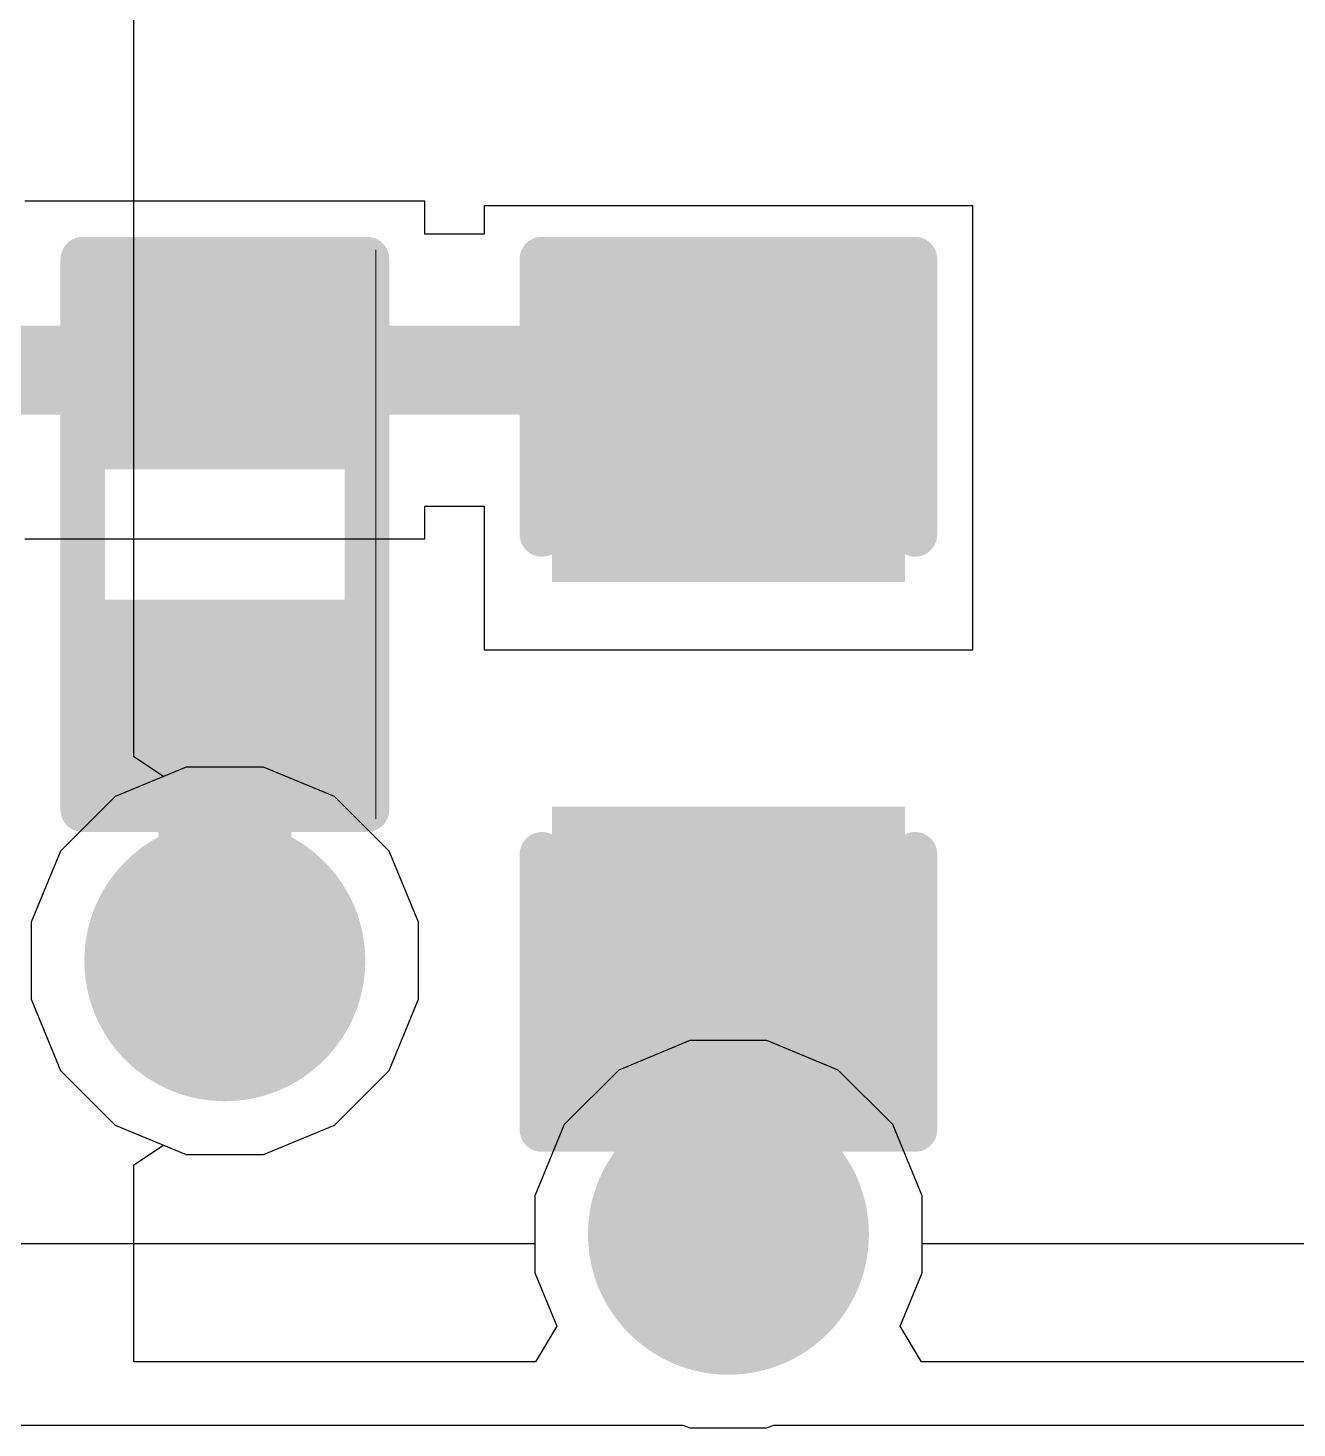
# Model space of a CAD drawing. Header units: inches. Extents: x -5 to 5328, y -4 to 5281.
# Drawn here: x 61.782 to 65.41, y 21.32 to 25.324 of the extents above; entities that cross this region are included whole.
import ezdxf

# ---------------------------------------------------------------- set-up
doc = ezdxf.new("R2010")
doc.units = ezdxf.units.IN
for name, color, linetype in [('Bottom Layer', 5, 'Continuous'), ('Bottom Solder', 6, 'Continuous'), ('Drill Drawing', 1, 'Continuous'), ('Layer 1', 16, 'Continuous'), ('Layer 2', 76, 'Continuous'), ('Top Layer', 1, 'Continuous'), ('Top Overlay', 2, 'Continuous'), ('Top Paste', 8, 'Continuous'), ('Top Solder', 216, 'Continuous'), ('Via Holes', 16, 'Continuous')]:
    doc.layers.add(name, color=color, linetype=linetype)

# ---------------------------------------------------------------- blocks, each defined once
blk = doc.blocks.new('R___0402_25')
at = {"layer": 'Top Layer'}
for points in [[(-0.6985, -0.3175), (-0.6985, 0.3175), (-0.2413, 0.3175), (-0.2413, -0.3175)], [(0.2413, -0.3175), (0.2413, 0.3175), (0.6985, 0.3175), (0.6985, -0.3175)]]:
    blk.add_hatch(color=1, dxfattribs=at).paths.add_polyline_path(points)
at = {"layer": 'Top Paste'}
for points in [[(-0.6985, -0.3175), (-0.6985, 0.3175), (-0.2413, 0.3175), (-0.2413, -0.3175)], [(0.2413, -0.3175), (0.2413, 0.3175), (0.6985, 0.3175), (0.6985, -0.3175)]]:
    blk.add_hatch(color=8, dxfattribs=at).paths.add_polyline_path(points)
at = {"layer": 'Top Solder'}
for points in [[(-0.7535, -0.3725), (-0.7535, 0.3725), (-0.1863, 0.3725), (-0.1863, -0.3725)], [(0.1863, -0.3725), (0.1863, 0.3725), (0.7535, 0.3725), (0.7535, -0.3725)]]:
    blk.add_hatch(color=216, dxfattribs=at).paths.add_polyline_path(points)
at = {"layer": 'Top Overlay'}
for points in [[(-0.7874, 0.4064, 0.127, 0.127, 0), (-0.7874, -0.4064, 0.127, 0.127, 0)], [(-0.7874, 0.4064, 0.127, 0.127, 0), (0.7874, 0.4064, 0.127, 0.127, 0)], [(0.7874, 0.4064, 0.127, 0.127, 0), (0.7874, -0.4064, 0.127, 0.127, 0)], [(-0.7874, -0.4064, 0.127, 0.127, 0), (0.7874, -0.4064, 0.127, 0.127, 0)], [(-0.8128, -0.4318, 0.00323, 0.00323, 0), (0.8128, -0.4318, 0.00323, 0.00323, 0)]]:
    blk.add_lwpolyline(points, format="xyseb", dxfattribs=at)
for points in [[(-0.8191, 0.4064, 0.0635, 0.0635, 1), (-0.7556, 0.4064, 0.0635, 0.0635, 1)], [(-0.8191, 0.4064, 0.0635, 0.0635, 1), (-0.7556, 0.4064, 0.0635, 0.0635, 1)], [(0.7556, 0.4064, 0.0635, 0.0635, 1), (0.8191, 0.4064, 0.0635, 0.0635, 1)], [(0.7556, 0.4064, 0.0635, 0.0635, 1), (0.8191, 0.4064, 0.0635, 0.0635, 1)], [(-0.8191, -0.4064, 0.0635, 0.0635, 1), (-0.7556, -0.4064, 0.0635, 0.0635, 1)], [(-0.8191, -0.4064, 0.0635, 0.0635, 1), (-0.7556, -0.4064, 0.0635, 0.0635, 1)], [(0.7556, -0.4064, 0.0635, 0.0635, 1), (0.8191, -0.4064, 0.0635, 0.0635, 1)], [(0.7556, -0.4064, 0.0635, 0.0635, 1), (0.8191, -0.4064, 0.0635, 0.0635, 1)], [(-0.8136, -0.4318, 0.00161, 0.00161, 1), (-0.812, -0.4318, 0.00161, 0.00161, 1)], [(0.812, -0.4318, 0.00161, 0.00161, 1), (0.8136, -0.4318, 0.00161, 0.00161, 1)]]:
    blk.add_lwpolyline(points, format="xyseb", close=True, dxfattribs=at)
blk = doc.blocks.new('C___0603_153')
at = {"layer": 'Top Layer'}
for points in [[(-0.381, 0.4445), (-0.381, -0.4445), (-1.143, -0.4445), (-1.143, 0.4445)], [(1.143, 0.4445), (1.143, -0.4445), (0.381, -0.4445), (0.381, 0.4445)]]:
    blk.add_hatch(color=1, dxfattribs=at).paths.add_polyline_path(points)
at = {"layer": 'Top Paste'}
for points in [[(-0.381, 0.4445), (-0.381, -0.4445), (-1.143, -0.4445), (-1.143, 0.4445)], [(1.143, 0.4445), (1.143, -0.4445), (0.381, -0.4445), (0.381, 0.4445)]]:
    blk.add_hatch(color=8, dxfattribs=at).paths.add_polyline_path(points)
at = {"layer": 'Top Solder'}
for points in [[(-0.321, 0.5045), (-0.321, -0.5045), (-1.203, -0.5045), (-1.203, 0.5045)], [(1.203, 0.5045), (1.203, -0.5045), (0.321, -0.5045), (0.321, 0.5045)]]:
    blk.add_hatch(color=216, dxfattribs=at).paths.add_polyline_path(points)
at = {"layer": 'Top Overlay'}
for points in [[(-1.2446, 0.5334, 0.127, 0.127, 0), (-1.2446, -0.5334, 0.127, 0.127, 0)], [(-1.2446, 0.5334, 0.127, 0.127, 0), (-0.4572, 0.5334, 0.127, 0.127, 0)], [(0.4572, 0.5334, 0.127, 0.127, 0), (1.2446, 0.5334, 0.127, 0.127, 0)], [(1.2446, 0.5334, 0.127, 0.127, 0), (1.2446, -0.5334, 0.127, 0.127, 0)], [(-1.2446, -0.5334, 0.127, 0.127, 0), (-0.4572, -0.5334, 0.127, 0.127, 0)], [(0.4572, -0.5334, 0.127, 0.127, 0), (1.2446, -0.5334, 0.127, 0.127, 0)]]:
    blk.add_lwpolyline(points, format="xyseb", dxfattribs=at)
for points in [[(-1.2764, 0.5334, 0.0635, 0.0635, 1), (-1.2128, 0.5334, 0.0635, 0.0635, 1)], [(-1.2764, 0.5334, 0.0635, 0.0635, 1), (-1.2128, 0.5334, 0.0635, 0.0635, 1)], [(-0.4889, 0.5334, 0.0635, 0.0635, 1), (-0.4254, 0.5334, 0.0635, 0.0635, 1)], [(0.4254, 0.5334, 0.0635, 0.0635, 1), (0.4889, 0.5334, 0.0635, 0.0635, 1)], [(1.2128, 0.5334, 0.0635, 0.0635, 1), (1.2764, 0.5334, 0.0635, 0.0635, 1)], [(1.2128, 0.5334, 0.0635, 0.0635, 1), (1.2764, 0.5334, 0.0635, 0.0635, 1)], [(-1.2764, -0.5334, 0.0635, 0.0635, 1), (-1.2128, -0.5334, 0.0635, 0.0635, 1)], [(-1.2764, -0.5334, 0.0635, 0.0635, 1), (-1.2128, -0.5334, 0.0635, 0.0635, 1)], [(-0.4889, -0.5334, 0.0635, 0.0635, 1), (-0.4254, -0.5334, 0.0635, 0.0635, 1)], [(0.4254, -0.5334, 0.0635, 0.0635, 1), (0.4889, -0.5334, 0.0635, 0.0635, 1)], [(1.2128, -0.5334, 0.0635, 0.0635, 1), (1.2764, -0.5334, 0.0635, 0.0635, 1)], [(1.2128, -0.5334, 0.0635, 0.0635, 1), (1.2764, -0.5334, 0.0635, 0.0635, 1)]]:
    blk.add_lwpolyline(points, format="xyseb", close=True, dxfattribs=at)

msp = doc.modelspace()

# ---------------------------------------------------------------- hatches: boundary and pattern name
at = {"layer": 'Bottom Layer'}
h = msp.add_hatch(color=5, dxfattribs=at)
edge = h.paths.add_edge_path()
edge.add_arc((62.345, 22.6563), 0.3, 0, 360)
h = msp.add_hatch(color=5, dxfattribs=at)
edge = h.paths.add_edge_path()
edge.add_arc((63.7849, 21.8743), 0.3, 0, 360)
at = {"layer": 'Bottom Solder'}
h = msp.add_hatch(color=6, dxfattribs=at)
edge = h.paths.add_edge_path()
edge.add_arc((62.345, 22.6563), 0.4016, 0, 360)
h = msp.add_hatch(color=6, dxfattribs=at)
edge = h.paths.add_edge_path()
edge.add_arc((63.7849, 21.8743), 0.4016, 0, 360)
at = {"layer": 'Layer 1'}
h = msp.add_hatch(color=16, dxfattribs=at)
edge = h.paths.add_edge_path()
edge.add_arc((62.345, 22.6563), 0.3, 0, 360)
h = msp.add_hatch(color=16, dxfattribs=at)
edge = h.paths.add_edge_path()
edge.add_arc((63.7849, 21.8743), 0.3, 0, 360)
at = {"layer": 'Layer 2'}
h = msp.add_hatch(color=76, dxfattribs=at)
edge = h.paths.add_edge_path()
edge.add_arc((62.345, 22.6563), 0.3, 0, 360)
h = msp.add_hatch(color=76, dxfattribs=at)
edge = h.paths.add_edge_path()
edge.add_arc((63.7849, 21.8743), 0.3, 0, 360)
at = {"layer": 'Top Layer'}
h = msp.add_hatch(color=1, dxfattribs=at)
edge = h.paths.add_edge_path()
edge.add_arc((62.345, 22.6563), 0.3, 0, 360)
h = msp.add_hatch(color=1, dxfattribs=at)
edge = h.paths.add_edge_path()
edge.add_arc((63.7849, 21.8743), 0.3, 0, 360)
at = {"layer": 'Top Solder'}
h = msp.add_hatch(color=216, dxfattribs=at)
edge = h.paths.add_edge_path()
edge.add_arc((62.345, 22.6563), 0.4016, 0, 360)
h = msp.add_hatch(color=216, dxfattribs=at)
edge = h.paths.add_edge_path()
edge.add_arc((63.7849, 21.8743), 0.4016, 0, 360)
at = {"layer": 'Via Holes'}
h = msp.add_hatch(color=7, dxfattribs=at)
edge = h.paths.add_edge_path()
edge.add_arc((62.345, 22.6563), 0.15, 0, 360)
h = msp.add_hatch(color=7, dxfattribs=at)
edge = h.paths.add_edge_path()
edge.add_arc((63.7849, 21.8743), 0.15, 0, 360)

# ---------------------------------------------------------------- linework, layer by layer
at = {"layer": 'Bottom Layer'}
for p, q in [((62.2348, 23.2103), (62.0312, 23.1259)), ((62.4552, 23.2103), (62.2348, 23.2103)), ((62.6588, 23.1259), (62.4552, 23.2103)), ((62.0312, 23.1259), (61.8754, 22.9701)), ((62.8147, 22.9701), (62.6588, 23.1259)), ((61.8754, 22.9701), (61.791, 22.7665)), ((62.899, 22.7665), (62.8147, 22.9701)), ((61.791, 22.7665), (61.791, 22.5461)), ((62.899, 22.5461), (62.899, 22.7665)), ((61.791, 22.5461), (61.8754, 22.3425)), ((62.8147, 22.3425), (62.899, 22.5461)), ((63.6747, 22.4283), (63.4711, 22.3439)), ((63.8951, 22.4283), (63.6747, 22.4283)), ((64.0987, 22.3439), (63.8951, 22.4283)), ((61.8754, 22.3425), (62.0312, 22.1866)), ((62.6588, 22.1866), (62.8147, 22.3425)), ((63.4711, 22.3439), (63.3152, 22.1881)), ((64.2546, 22.1881), (64.0987, 22.3439)), ((62.0312, 22.1866), (62.2348, 22.1023)), ((62.4552, 22.1023), (62.6588, 22.1866)), ((63.3152, 22.1881), (63.2309, 21.9845)), ((64.3389, 21.9845), (64.2546, 22.1881)), ((62.2348, 22.1023), (62.4552, 22.1023)), ((63.2309, 21.9845), (63.2309, 21.8465)), ((64.3389, 21.8465), (64.3389, 21.9845)), ((63.2309, 21.8465), (48.836, 21.8465)), ((67.4544, 21.8465), (64.3389, 21.8465)), ((48.836, 21.3286), (63.6547, 21.3286)), ((63.6547, 21.3286), (63.6747, 21.3203)), ((63.6747, 21.3203), (63.8951, 21.3203)), ((63.8951, 21.3203), (63.9151, 21.3286)), ((63.9151, 21.3286), (67.4544, 21.3286))]:
    msp.add_line(p, q, dxfattribs=at)
at = {"layer": 'Drill Drawing'}
for points in [[(62.218, 22.7833, 0.0508, 0.0508, 0), (62.345, 22.9103, 0.0508, 0.0508, 0)], [(62.345, 22.9103, 0.0508, 0.0508, 0), (62.472, 22.7833, 0.0508, 0.0508, 0)], [(62.2688, 22.7325, 0.0508, 0.0508, 0), (62.345, 22.8087, 0.0508, 0.0508, 0)], [(62.345, 22.8087, 0.0508, 0.0508, 0), (62.4212, 22.7325, 0.0508, 0.0508, 0)], [(62.091, 22.7833, 0.0508, 0.0508, 0), (62.218, 22.6563, 0.0508, 0.0508, 0)], [(62.091, 22.7833, 0.0508, 0.0508, 0), (62.218, 22.7833, 0.0508, 0.0508, 0)], [(62.472, 22.7833, 0.0508, 0.0508, 0), (62.599, 22.7833, 0.0508, 0.0508, 0)], [(62.472, 22.6563, 0.0508, 0.0508, 0), (62.599, 22.7833, 0.0508, 0.0508, 0)], [(62.1926, 22.7325, 0.0508, 0.0508, 0), (62.2688, 22.6563, 0.0508, 0.0508, 0)], [(62.1926, 22.7325, 0.0508, 0.0508, 0), (62.2688, 22.7325, 0.0508, 0.0508, 0)], [(62.4212, 22.7325, 0.0508, 0.0508, 0), (62.4974, 22.7325, 0.0508, 0.0508, 0)], [(62.4212, 22.6563, 0.0508, 0.0508, 0), (62.4974, 22.7325, 0.0508, 0.0508, 0)], [(62.091, 22.5293, 0.0508, 0.0508, 0), (62.218, 22.6563, 0.0508, 0.0508, 0)], [(62.1926, 22.5801, 0.0508, 0.0508, 0), (62.2688, 22.6563, 0.0508, 0.0508, 0)], [(62.4212, 22.6563, 0.0508, 0.0508, 0), (62.4974, 22.5801, 0.0508, 0.0508, 0)], [(62.472, 22.6563, 0.0508, 0.0508, 0), (62.599, 22.5293, 0.0508, 0.0508, 0)], [(62.1926, 22.5801, 0.0508, 0.0508, 0), (62.2688, 22.5801, 0.0508, 0.0508, 0)], [(62.2688, 22.5801, 0.0508, 0.0508, 0), (62.345, 22.5039, 0.0508, 0.0508, 0)], [(62.345, 22.5039, 0.0508, 0.0508, 0), (62.4212, 22.5801, 0.0508, 0.0508, 0)], [(62.4212, 22.5801, 0.0508, 0.0508, 0), (62.4974, 22.5801, 0.0508, 0.0508, 0)], [(62.091, 22.5293, 0.0508, 0.0508, 0), (62.218, 22.5293, 0.0508, 0.0508, 0)], [(62.218, 22.5293, 0.0508, 0.0508, 0), (62.345, 22.4023, 0.0508, 0.0508, 0)], [(62.345, 22.4023, 0.0508, 0.0508, 0), (62.472, 22.5293, 0.0508, 0.0508, 0)], [(62.472, 22.5293, 0.0508, 0.0508, 0), (62.599, 22.5293, 0.0508, 0.0508, 0)], [(63.6579, 22.0013, 0.0508, 0.0508, 0), (63.7849, 22.1283, 0.0508, 0.0508, 0)], [(63.7849, 22.1283, 0.0508, 0.0508, 0), (63.9119, 22.0013, 0.0508, 0.0508, 0)], [(63.5309, 22.0013, 0.0508, 0.0508, 0), (63.6579, 21.8743, 0.0508, 0.0508, 0)], [(63.5309, 22.0013, 0.0508, 0.0508, 0), (63.6579, 22.0013, 0.0508, 0.0508, 0)], [(63.7087, 21.9505, 0.0508, 0.0508, 0), (63.7849, 22.0267, 0.0508, 0.0508, 0)], [(63.7849, 22.0267, 0.0508, 0.0508, 0), (63.8611, 21.9505, 0.0508, 0.0508, 0)], [(63.9119, 22.0013, 0.0508, 0.0508, 0), (64.0389, 22.0013, 0.0508, 0.0508, 0)], [(63.9119, 21.8743, 0.0508, 0.0508, 0), (64.0389, 22.0013, 0.0508, 0.0508, 0)], [(63.6325, 21.9505, 0.0508, 0.0508, 0), (63.7087, 21.8743, 0.0508, 0.0508, 0)], [(63.6325, 21.9505, 0.0508, 0.0508, 0), (63.7087, 21.9505, 0.0508, 0.0508, 0)], [(63.8611, 21.9505, 0.0508, 0.0508, 0), (63.9373, 21.9505, 0.0508, 0.0508, 0)], [(63.8611, 21.8743, 0.0508, 0.0508, 0), (63.9373, 21.9505, 0.0508, 0.0508, 0)], [(63.5309, 21.7473, 0.0508, 0.0508, 0), (63.6579, 21.8743, 0.0508, 0.0508, 0)], [(63.6325, 21.7981, 0.0508, 0.0508, 0), (63.7087, 21.8743, 0.0508, 0.0508, 0)], [(63.8611, 21.8743, 0.0508, 0.0508, 0), (63.9373, 21.7981, 0.0508, 0.0508, 0)], [(63.9119, 21.8743, 0.0508, 0.0508, 0), (64.0389, 21.7473, 0.0508, 0.0508, 0)], [(63.6325, 21.7981, 0.0508, 0.0508, 0), (63.7087, 21.7981, 0.0508, 0.0508, 0)], [(63.7087, 21.7981, 0.0508, 0.0508, 0), (63.7849, 21.7219, 0.0508, 0.0508, 0)], [(63.7849, 21.7219, 0.0508, 0.0508, 0), (63.8611, 21.7981, 0.0508, 0.0508, 0)], [(63.8611, 21.7981, 0.0508, 0.0508, 0), (63.9373, 21.7981, 0.0508, 0.0508, 0)], [(63.5309, 21.7473, 0.0508, 0.0508, 0), (63.6579, 21.7473, 0.0508, 0.0508, 0)], [(63.6579, 21.7473, 0.0508, 0.0508, 0), (63.7849, 21.6203, 0.0508, 0.0508, 0)], [(63.7849, 21.6203, 0.0508, 0.0508, 0), (63.9119, 21.7473, 0.0508, 0.0508, 0)], [(63.9119, 21.7473, 0.0508, 0.0508, 0), (64.0389, 21.7473, 0.0508, 0.0508, 0)]]:
    msp.add_lwpolyline(points, format="xyseb", dxfattribs=at)
for points in [[(62.3323, 22.9103, 0.0254, 0.0254, 1), (62.3577, 22.9103, 0.0254, 0.0254, 1)], [(62.3323, 22.9103, 0.0254, 0.0254, 1), (62.3577, 22.9103, 0.0254, 0.0254, 1)], [(62.3323, 22.8087, 0.0254, 0.0254, 1), (62.3577, 22.8087, 0.0254, 0.0254, 1)], [(62.3323, 22.8087, 0.0254, 0.0254, 1), (62.3577, 22.8087, 0.0254, 0.0254, 1)], [(62.0783, 22.7833, 0.0254, 0.0254, 1), (62.1037, 22.7833, 0.0254, 0.0254, 1)], [(62.0783, 22.7833, 0.0254, 0.0254, 1), (62.1037, 22.7833, 0.0254, 0.0254, 1)], [(62.2053, 22.7833, 0.0254, 0.0254, 1), (62.2307, 22.7833, 0.0254, 0.0254, 1)], [(62.2053, 22.7833, 0.0254, 0.0254, 1), (62.2307, 22.7833, 0.0254, 0.0254, 1)], [(62.4593, 22.7833, 0.0254, 0.0254, 1), (62.4847, 22.7833, 0.0254, 0.0254, 1)], [(62.4593, 22.7833, 0.0254, 0.0254, 1), (62.4847, 22.7833, 0.0254, 0.0254, 1)], [(62.5863, 22.7833, 0.0254, 0.0254, 1), (62.6117, 22.7833, 0.0254, 0.0254, 1)], [(62.5863, 22.7833, 0.0254, 0.0254, 1), (62.6117, 22.7833, 0.0254, 0.0254, 1)], [(62.1799, 22.7325, 0.0254, 0.0254, 1), (62.2053, 22.7325, 0.0254, 0.0254, 1)], [(62.1799, 22.7325, 0.0254, 0.0254, 1), (62.2053, 22.7325, 0.0254, 0.0254, 1)], [(62.2561, 22.7325, 0.0254, 0.0254, 1), (62.2815, 22.7325, 0.0254, 0.0254, 1)], [(62.2561, 22.7325, 0.0254, 0.0254, 1), (62.2815, 22.7325, 0.0254, 0.0254, 1)], [(62.4085, 22.7325, 0.0254, 0.0254, 1), (62.4339, 22.7325, 0.0254, 0.0254, 1)], [(62.4085, 22.7325, 0.0254, 0.0254, 1), (62.4339, 22.7325, 0.0254, 0.0254, 1)], [(62.4847, 22.7325, 0.0254, 0.0254, 1), (62.5101, 22.7325, 0.0254, 0.0254, 1)], [(62.4847, 22.7325, 0.0254, 0.0254, 1), (62.5101, 22.7325, 0.0254, 0.0254, 1)], [(62.2053, 22.6563, 0.0254, 0.0254, 1), (62.2307, 22.6563, 0.0254, 0.0254, 1)], [(62.2053, 22.6563, 0.0254, 0.0254, 1), (62.2307, 22.6563, 0.0254, 0.0254, 1)], [(62.2561, 22.6563, 0.0254, 0.0254, 1), (62.2815, 22.6563, 0.0254, 0.0254, 1)], [(62.2561, 22.6563, 0.0254, 0.0254, 1), (62.2815, 22.6563, 0.0254, 0.0254, 1)], [(62.4085, 22.6563, 0.0254, 0.0254, 1), (62.4339, 22.6563, 0.0254, 0.0254, 1)], [(62.4085, 22.6563, 0.0254, 0.0254, 1), (62.4339, 22.6563, 0.0254, 0.0254, 1)], [(62.4593, 22.6563, 0.0254, 0.0254, 1), (62.4847, 22.6563, 0.0254, 0.0254, 1)], [(62.4593, 22.6563, 0.0254, 0.0254, 1), (62.4847, 22.6563, 0.0254, 0.0254, 1)], [(62.1799, 22.5801, 0.0254, 0.0254, 1), (62.2053, 22.5801, 0.0254, 0.0254, 1)], [(62.1799, 22.5801, 0.0254, 0.0254, 1), (62.2053, 22.5801, 0.0254, 0.0254, 1)], [(62.2561, 22.5801, 0.0254, 0.0254, 1), (62.2815, 22.5801, 0.0254, 0.0254, 1)], [(62.2561, 22.5801, 0.0254, 0.0254, 1), (62.2815, 22.5801, 0.0254, 0.0254, 1)], [(62.4085, 22.5801, 0.0254, 0.0254, 1), (62.4339, 22.5801, 0.0254, 0.0254, 1)], [(62.4085, 22.5801, 0.0254, 0.0254, 1), (62.4339, 22.5801, 0.0254, 0.0254, 1)], [(62.4847, 22.5801, 0.0254, 0.0254, 1), (62.5101, 22.5801, 0.0254, 0.0254, 1)], [(62.4847, 22.5801, 0.0254, 0.0254, 1), (62.5101, 22.5801, 0.0254, 0.0254, 1)], [(62.0783, 22.5293, 0.0254, 0.0254, 1), (62.1037, 22.5293, 0.0254, 0.0254, 1)], [(62.0783, 22.5293, 0.0254, 0.0254, 1), (62.1037, 22.5293, 0.0254, 0.0254, 1)], [(62.2053, 22.5293, 0.0254, 0.0254, 1), (62.2307, 22.5293, 0.0254, 0.0254, 1)], [(62.2053, 22.5293, 0.0254, 0.0254, 1), (62.2307, 22.5293, 0.0254, 0.0254, 1)], [(62.4593, 22.5293, 0.0254, 0.0254, 1), (62.4847, 22.5293, 0.0254, 0.0254, 1)], [(62.4593, 22.5293, 0.0254, 0.0254, 1), (62.4847, 22.5293, 0.0254, 0.0254, 1)], [(62.5863, 22.5293, 0.0254, 0.0254, 1), (62.6117, 22.5293, 0.0254, 0.0254, 1)], [(62.5863, 22.5293, 0.0254, 0.0254, 1), (62.6117, 22.5293, 0.0254, 0.0254, 1)], [(62.3323, 22.5039, 0.0254, 0.0254, 1), (62.3577, 22.5039, 0.0254, 0.0254, 1)], [(62.3323, 22.5039, 0.0254, 0.0254, 1), (62.3577, 22.5039, 0.0254, 0.0254, 1)], [(62.3323, 22.4023, 0.0254, 0.0254, 1), (62.3577, 22.4023, 0.0254, 0.0254, 1)], [(62.3323, 22.4023, 0.0254, 0.0254, 1), (62.3577, 22.4023, 0.0254, 0.0254, 1)], [(63.7722, 22.1283, 0.0254, 0.0254, 1), (63.7976, 22.1283, 0.0254, 0.0254, 1)], [(63.7722, 22.1283, 0.0254, 0.0254, 1), (63.7976, 22.1283, 0.0254, 0.0254, 1)], [(63.5182, 22.0013, 0.0254, 0.0254, 1), (63.5436, 22.0013, 0.0254, 0.0254, 1)], [(63.5182, 22.0013, 0.0254, 0.0254, 1), (63.5436, 22.0013, 0.0254, 0.0254, 1)], [(63.6452, 22.0013, 0.0254, 0.0254, 1), (63.6706, 22.0013, 0.0254, 0.0254, 1)], [(63.6452, 22.0013, 0.0254, 0.0254, 1), (63.6706, 22.0013, 0.0254, 0.0254, 1)], [(63.7722, 22.0267, 0.0254, 0.0254, 1), (63.7976, 22.0267, 0.0254, 0.0254, 1)], [(63.7722, 22.0267, 0.0254, 0.0254, 1), (63.7976, 22.0267, 0.0254, 0.0254, 1)], [(63.8992, 22.0013, 0.0254, 0.0254, 1), (63.9246, 22.0013, 0.0254, 0.0254, 1)], [(63.8992, 22.0013, 0.0254, 0.0254, 1), (63.9246, 22.0013, 0.0254, 0.0254, 1)], [(64.0262, 22.0013, 0.0254, 0.0254, 1), (64.0516, 22.0013, 0.0254, 0.0254, 1)], [(64.0262, 22.0013, 0.0254, 0.0254, 1), (64.0516, 22.0013, 0.0254, 0.0254, 1)], [(63.6198, 21.9505, 0.0254, 0.0254, 1), (63.6452, 21.9505, 0.0254, 0.0254, 1)], [(63.6198, 21.9505, 0.0254, 0.0254, 1), (63.6452, 21.9505, 0.0254, 0.0254, 1)], [(63.696, 21.9505, 0.0254, 0.0254, 1), (63.7214, 21.9505, 0.0254, 0.0254, 1)], [(63.696, 21.9505, 0.0254, 0.0254, 1), (63.7214, 21.9505, 0.0254, 0.0254, 1)], [(63.8484, 21.9505, 0.0254, 0.0254, 1), (63.8738, 21.9505, 0.0254, 0.0254, 1)], [(63.8484, 21.9505, 0.0254, 0.0254, 1), (63.8738, 21.9505, 0.0254, 0.0254, 1)], [(63.9246, 21.9505, 0.0254, 0.0254, 1), (63.95, 21.9505, 0.0254, 0.0254, 1)], [(63.9246, 21.9505, 0.0254, 0.0254, 1), (63.95, 21.9505, 0.0254, 0.0254, 1)], [(63.6452, 21.8743, 0.0254, 0.0254, 1), (63.6706, 21.8743, 0.0254, 0.0254, 1)], [(63.6452, 21.8743, 0.0254, 0.0254, 1), (63.6706, 21.8743, 0.0254, 0.0254, 1)], [(63.696, 21.8743, 0.0254, 0.0254, 1), (63.7214, 21.8743, 0.0254, 0.0254, 1)], [(63.696, 21.8743, 0.0254, 0.0254, 1), (63.7214, 21.8743, 0.0254, 0.0254, 1)], [(63.8484, 21.8743, 0.0254, 0.0254, 1), (63.8738, 21.8743, 0.0254, 0.0254, 1)], [(63.8484, 21.8743, 0.0254, 0.0254, 1), (63.8738, 21.8743, 0.0254, 0.0254, 1)], [(63.8992, 21.8743, 0.0254, 0.0254, 1), (63.9246, 21.8743, 0.0254, 0.0254, 1)], [(63.8992, 21.8743, 0.0254, 0.0254, 1), (63.9246, 21.8743, 0.0254, 0.0254, 1)], [(63.6198, 21.7981, 0.0254, 0.0254, 1), (63.6452, 21.7981, 0.0254, 0.0254, 1)], [(63.6198, 21.7981, 0.0254, 0.0254, 1), (63.6452, 21.7981, 0.0254, 0.0254, 1)], [(63.696, 21.7981, 0.0254, 0.0254, 1), (63.7214, 21.7981, 0.0254, 0.0254, 1)], [(63.696, 21.7981, 0.0254, 0.0254, 1), (63.7214, 21.7981, 0.0254, 0.0254, 1)], [(63.8484, 21.7981, 0.0254, 0.0254, 1), (63.8738, 21.7981, 0.0254, 0.0254, 1)], [(63.8484, 21.7981, 0.0254, 0.0254, 1), (63.8738, 21.7981, 0.0254, 0.0254, 1)], [(63.9246, 21.7981, 0.0254, 0.0254, 1), (63.95, 21.7981, 0.0254, 0.0254, 1)], [(63.9246, 21.7981, 0.0254, 0.0254, 1), (63.95, 21.7981, 0.0254, 0.0254, 1)], [(63.5182, 21.7473, 0.0254, 0.0254, 1), (63.5436, 21.7473, 0.0254, 0.0254, 1)], [(63.5182, 21.7473, 0.0254, 0.0254, 1), (63.5436, 21.7473, 0.0254, 0.0254, 1)], [(63.6452, 21.7473, 0.0254, 0.0254, 1), (63.6706, 21.7473, 0.0254, 0.0254, 1)], [(63.6452, 21.7473, 0.0254, 0.0254, 1), (63.6706, 21.7473, 0.0254, 0.0254, 1)], [(63.7722, 21.7219, 0.0254, 0.0254, 1), (63.7976, 21.7219, 0.0254, 0.0254, 1)], [(63.7722, 21.7219, 0.0254, 0.0254, 1), (63.7976, 21.7219, 0.0254, 0.0254, 1)], [(63.8992, 21.7473, 0.0254, 0.0254, 1), (63.9246, 21.7473, 0.0254, 0.0254, 1)], [(63.8992, 21.7473, 0.0254, 0.0254, 1), (63.9246, 21.7473, 0.0254, 0.0254, 1)], [(64.0262, 21.7473, 0.0254, 0.0254, 1), (64.0516, 21.7473, 0.0254, 0.0254, 1)], [(64.0262, 21.7473, 0.0254, 0.0254, 1), (64.0516, 21.7473, 0.0254, 0.0254, 1)], [(63.7722, 21.6203, 0.0254, 0.0254, 1), (63.7976, 21.6203, 0.0254, 0.0254, 1)], [(63.7722, 21.6203, 0.0254, 0.0254, 1), (63.7976, 21.6203, 0.0254, 0.0254, 1)]]:
    msp.add_lwpolyline(points, format="xyseb", close=True, dxfattribs=at)
at = {"layer": 'Layer 2'}
for p, q in [((62.0851, 23.2397), (62.0851, 40.2496)), ((62.1696, 23.1833), (62.0851, 23.2397)), ((62.2348, 23.2103), (62.1696, 23.1833)), ((62.4552, 23.2103), (62.2348, 23.2103)), ((62.6588, 23.1259), (62.4552, 23.2103)), ((62.8147, 22.9701), (62.6588, 23.1259)), ((62.899, 22.7665), (62.8147, 22.9701)), ((62.899, 22.5461), (62.899, 22.7665)), ((62.8147, 22.3425), (62.899, 22.5461)), ((63.6747, 22.4283), (63.4711, 22.3439)), ((63.8951, 22.4283), (63.6747, 22.4283)), ((64.0987, 22.3439), (63.8951, 22.4283)), ((62.6588, 22.1866), (62.8147, 22.3425)), ((63.4711, 22.3439), (63.3152, 22.1881)), ((64.2546, 22.1881), (64.0987, 22.3439)), ((62.4552, 22.1023), (62.6588, 22.1866)), ((63.3152, 22.1881), (63.2309, 21.9845)), ((64.3389, 21.9845), (64.2546, 22.1881)), ((62.0851, 22.0729), (62.1696, 22.1293)), ((62.1696, 22.1293), (62.2348, 22.1023)), ((62.2348, 22.1023), (62.4552, 22.1023)), ((62.0851, 21.5097), (62.0851, 22.0729)), ((63.2309, 21.9845), (63.2309, 21.7641)), ((64.3389, 21.7641), (64.3389, 21.9845)), ((63.2309, 21.7641), (63.2942, 21.6113)), ((64.2756, 21.6113), (64.3389, 21.7641)), ((63.2942, 21.6113), (63.2332, 21.5097)), ((64.3366, 21.5097), (64.2756, 21.6113)), ((63.2332, 21.5097), (62.0851, 21.5097)), ((68.2993, 21.5097), (64.3366, 21.5097))]:
    msp.add_line(p, q, dxfattribs=at)
at = {"layer": 'Top Layer'}
for p, q in [((62.9166, 24.828), (61.7736, 24.828)), ((62.9166, 24.7337), (62.9166, 24.828)), ((64.4834, 24.8151), (63.0864, 24.8151)), ((63.0864, 24.8151), (63.0864, 24.7337)), ((64.4834, 23.5451), (64.4834, 24.8151)), ((63.0864, 24.7337), (62.9166, 24.7337)), ((62.9166, 23.8628), (62.9166, 23.9567)), ((62.9166, 23.9567), (63.0864, 23.9567)), ((63.0864, 23.9567), (63.0864, 23.5451)), ((61.7736, 23.8628), (62.9166, 23.8628)), ((63.0864, 23.5451), (64.4834, 23.5451))]:
    msp.add_line(p, q, dxfattribs=at)
for points in [[(61.0813, 24.3452, 0.254, 0.254, 0), (62.3451, 24.3452, 0.254, 0.254, 0)], [(62.3451, 24.3452, 0.254, 0.254, 0), (63.9499, 24.3452, 0.254, 0.254, 0)], [(62.345, 22.6563, 0.381, 0.381, 0), (62.345, 23.4057, 0.381, 0.381, 0)], [(63.7849, 21.8743, 0.381, 0.381, 0), (63.7849, 22.6561, 0.381, 0.381, 0)]]:
    msp.add_lwpolyline(points, format="xyseb", dxfattribs=at)
for points in [[(62.2816, 24.3452, 0.127, 0.127, 1), (62.4086, 24.3452, 0.127, 0.127, 1)], [(62.2816, 24.3452, 0.127, 0.127, 1), (62.4086, 24.3452, 0.127, 0.127, 1)], [(63.8864, 24.3452, 0.127, 0.127, 1), (64.0134, 24.3452, 0.127, 0.127, 1)], [(62.2498, 23.4057, 0.1905, 0.1905, 1), (62.4403, 23.4057, 0.1905, 0.1905, 1)], [(62.2498, 22.6563, 0.1905, 0.1905, 1), (62.4403, 22.6563, 0.1905, 0.1905, 1)], [(63.6897, 22.6561, 0.1905, 0.1905, 1), (63.8802, 22.6561, 0.1905, 0.1905, 1)], [(63.6897, 21.8743, 0.1905, 0.1905, 1), (63.8802, 21.8743, 0.1905, 0.1905, 1)]]:
    msp.add_lwpolyline(points, format="xyseb", close=True, dxfattribs=at)

# ---------------------------------------------------------------- block references
at = {"rotation": 90}
for name, p in [('R___0402_25', (62.3451, 23.8755)), ('C___0603_153', (63.7849, 23.4181))]:
    msp.add_blockref(name, p, dxfattribs=at)

doc.saveas('drawing.dxf')
